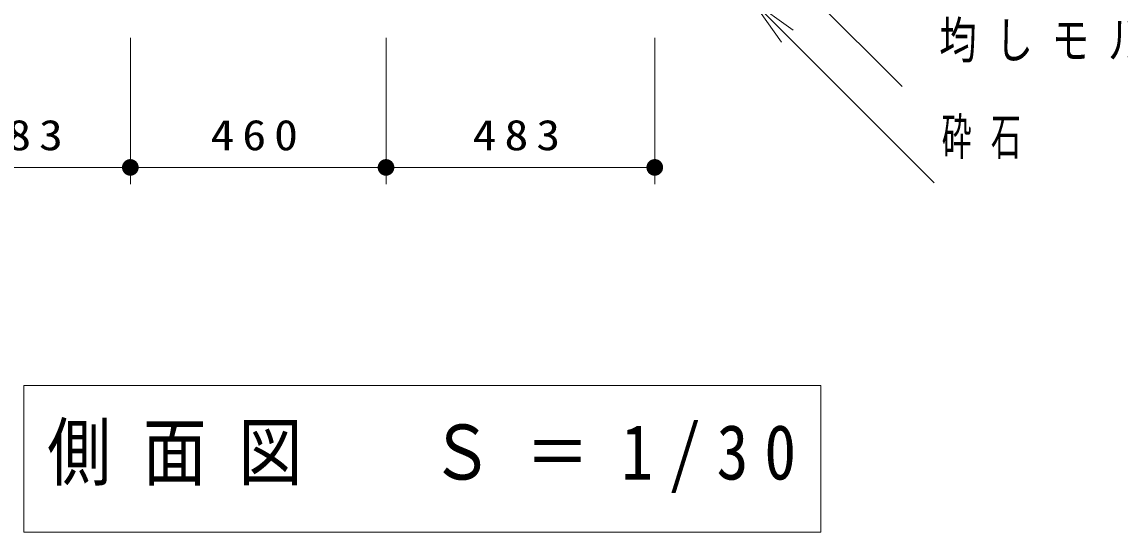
# Model space of a CAD drawing. Units: millimetres on the paper, scale 1:30. Extents: x -365 to 0, y 0 to 257.
# Drawn here: x -137.2 to -71.3, y 47.2 to 77.8 of the extents above; entities that cross this region are included whole.
import ezdxf

# ---------------------------------------------------------------- set-up
doc = ezdxf.new("R2010")
doc.units = ezdxf.units.MM
doc.layers.add('LY_1', color=7, linetype='Continuous', lineweight=25)
doc.styles.add('ＭＳ ゴシック', font='')
doc.styles.get('ＭＳ ゴシック').set_extended_font_data('MS Gothic')

# ---------------------------------------------------------------- blocks, each defined once
blk = doc.blocks.new('open_arrow')
at = {"color": 0, "linetype": 'Continuous', "lineweight": -2}
blk.add_lwpolyline([(7.5, 1.25), (0, 0), (7.5, -1.25)], dxfattribs=at)
blk = doc.blocks.new('filled_dot')
at = {"color": 0, "linetype": 'Continuous', "lineweight": -2, "const_width": 1.25}
blk.add_lwpolyline([(-0.625, 0, 1), (0.625, 0, 1)], format="xyb", close=True, dxfattribs=at)

msp = doc.modelspace()

# ---------------------------------------------------------------- linework, layer by layer
at = {"layer": 'LY_1', "lineweight": 13}
for p, q in [((-93.41, 82.966), (-84.409, 73.964)), ((-93.41, 79.113), (-82.491, 68.194)), ((-130.693, 76.882), (-130.693, 68.113)), ((-115.36, 76.882), (-115.36, 68.113)), ((-99.243, 76.882), (-99.243, 68.113)), ((-130.693, 69.113), (-146.809, 69.113)), ((-115.36, 69.113), (-130.693, 69.113)), ((-99.243, 69.113), (-115.36, 69.113)), ((-137.08, 56.03), (-137.08, 47.23)), ((-89.28, 56.03), (-137.08, 56.03)), ((-89.28, 47.23), (-89.28, 56.03)), ((-137.08, 47.23), (-89.28, 47.23))]:
    msp.add_line(p, q, dxfattribs=at)

# ---------------------------------------------------------------- block references
at = {"layer": 'LY_1', "lineweight": 13, "xscale": 0.4, "yscale": 0.4}
for name, p, rotation in [('open_arrow', (-93.41, 79.113), 315), ('filled_dot', (-130.693, 69.113), 180), ('filled_dot', (-115.36, 69.113), 180), ('filled_dot', (-99.243, 69.113), 180)]:
    msp.add_blockref(name, p, dxfattribs=dict(at, rotation=rotation))
for p in [(-130.693, 69.113), (-115.36, 69.113)]:
    msp.add_blockref('filled_dot', p, dxfattribs=at)

# ---------------------------------------------------------------- texts
at = {"layer": 'LY_1', "style": 'ＭＳ ゴシック'}
for s, insert, char_height, attachment_point in [('\\T1.5;\\W0.75;均しモルタル（1:3\u3000空練り）', (-82.183, 76.614), 2.199, 4), ('\\T1.33;\\W1.15;483', (-137.126, 70.113), 1.833, 8), ('\\T1.33;\\W1.15;460', (-123.026, 70.113), 1.833, 8), ('\\T1.33;\\W1.15;483', (-107.302, 70.113), 1.833, 8), ('\\T1.64;\\W0.6;砕石', (-82.036, 70.844), 2.199, 4), ('\\T1.5;\\W0.85;側面図\u3000Ｓ＝1/30', (-135.68, 51.63), 3.299, 4)]:
    msp.add_mtext(s, dxfattribs=dict(at, insert=insert, char_height=char_height, attachment_point=attachment_point))

doc.saveas('drawing.dxf')
